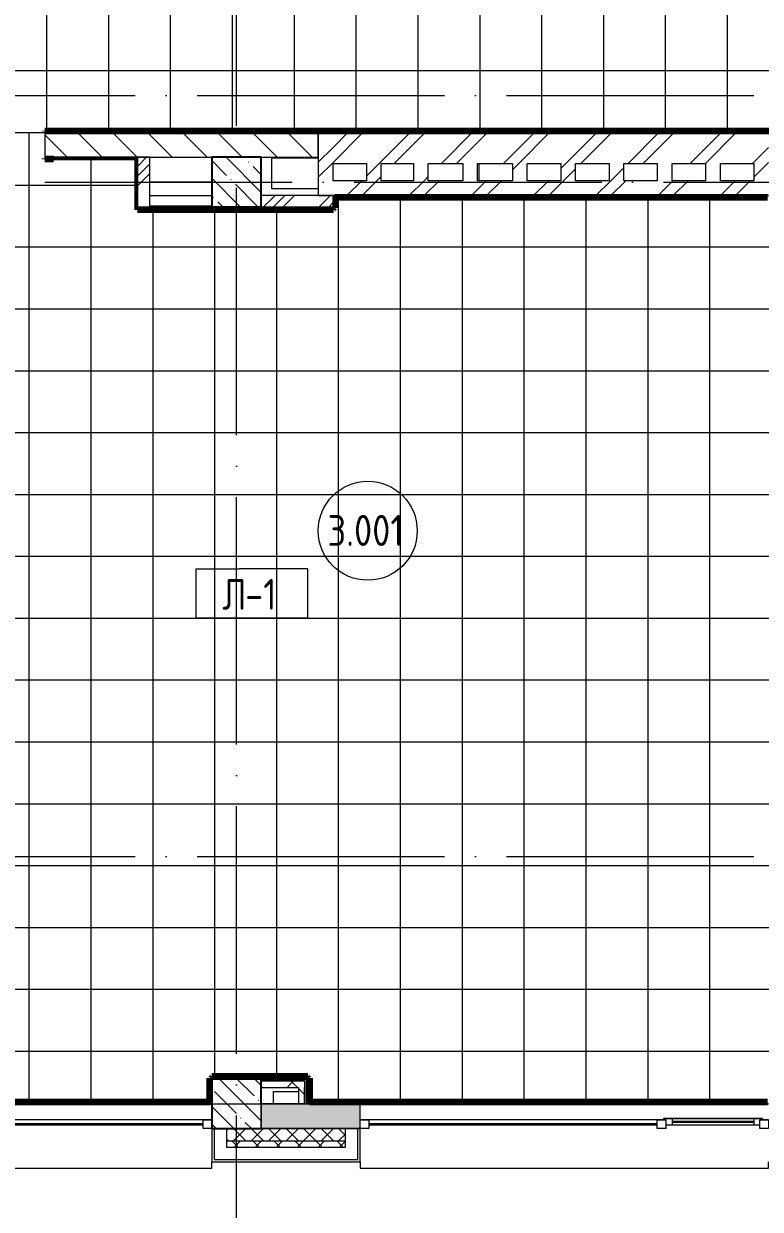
# Model space of a CAD drawing. Header units: millimetres. Extents: x 97 to 215964, y -4577 to 60645.
# Drawn here: x 61328 to 67280, y 42672 to 52255 of the extents above; entities that cross this region are included whole.
import ezdxf

# ---------------------------------------------------------------- set-up
doc = ezdxf.new("R2010")
doc.units = ezdxf.units.MM
doc.linetypes.add('ADSK_Линия сетки', pattern=[2500, 2000, -250, 0, -250])
for name, color, linetype, lineweight in [('A-AREA-____-IDEN', 2, 'Continuous', 20), ('A-FLOR-____-IDEN', 11, 'Continuous', 20), ('A-FLOR-____-OTLN', 192, 'Continuous', 9), ('A-FLOR-____-PATT', 8, 'Continuous', 9), ('A-GENM-____-MCUT', 13, 'Continuous', 9), ('A-GENM-____-OTLN', 13, 'Continuous', 9), ('A-GLAZ-____-MCUT', 151, 'Continuous', 9), ('A-GLAZ-____-OTLN', 151, 'Continuous', 9), ('A-WALL-____-MCUT', 113, 'Continuous', 9), ('A-WALL-____-PATT', 111, 'Continuous', 9), ('A-WALL-FNSH-MCUT', 113, 'Continuous', 9), ('I-WALL-____-OTLN', 2, 'Continuous', 9), ('S-COLS-____-MCUT', 52, 'Continuous', 9), ('S-COLS-____-OTLN', 52, 'Continuous', 9), ('S-GRID-____-OTLN', 1, 'Continuous', 9)]:
    doc.layers.add(name, color=color, linetype=linetype, lineweight=lineweight)
doc.styles.add('GOST Common', font='GOST_Common.ttf', dxfattribs={"width": 0.9, "height": 250})
pattern_1 = [(45, (0, 0), (-224.5064, 224.5064), []), (45, (79.38, 0), (0, 449.0128), []), (45, (-79.38, 0), (0, 449.0128), [])]
pattern_2 = [(45, (0, 0), (-251.4472, 251.4472), []), (45, (0, 381), (-251.4472, 251.4472), [])]
pattern_3 = [(45, (0, 0), (-141.4214, 141.4214), []), (135, (0, 0), (-141.4214, -141.4214), [])]

# ---------------------------------------------------------------- blocks, each defined once
blk = doc.blocks.new('Окно_СКБ_2Ст1 - Окно_СКБ_2Ст 3300_ОК2л-V18-О_АИ_ПП_8_400_Целиком')
at = {"layer": 'A-GLAZ-____-MCUT', "color": 90}
for p, q in [((-1650, -195), (-1650, -125)), ((-1650, -125), (-1580, -125)), ((-1580, -125), (-1580, -195)), ((-820, -155), (-1580, -155)), ((-1580, -155), (-1580, -195)), ((-1530, -205), (-1530, -155)), ((-870, -205), (-870, -155)), ((-820, -195), (-820, -125)), ((-820, -125), (-750, -125)), ((-820, -195), (-820, -155)), ((-750, -125), (-750, -195)), ((1580, -195), (1580, -125)), ((1580, -125), (1650, -125)), ((1650, -125), (1650, -195)), ((-1580, -195), (-1650, -195)), ((-1580, -195), (-1600, -195)), ((-1600, -195), (-1600, -205)), ((-1600, -205), (-800, -205)), ((-800, -205), (-1600, -205)), ((-750, -195), (-820, -195)), ((-800, -195), (-820, -195)), ((-800, -205), (-800, -195)), ((1650, -195), (1580, -195))]:
    blk.add_line(p, q, dxfattribs=at)
at = {"layer": 'A-GLAZ-____-MCUT', "color": 10, "lineweight": 5}
for p, q in [((-1530, -175), (-870, -175)), ((-870, -185), (-1530, -185)), ((1580, -155), (-750, -155)), ((1580, -165), (-750, -165))]:
    blk.add_line(p, q, dxfattribs=at)
at = {"layer": 'A-GLAZ-____-OTLN', "color": 10, "lineweight": 5}
for p, q in [((-1650, -195), (-1600, -195)), ((-800, -195), (1650, -195))]:
    blk.add_line(p, q, dxfattribs=at)
blk = doc.blocks.new('Окно_СКБ_2Ст1 - Окно_СКБ_2Ст_3300_ОК1-V17-О_АИ_ПП_8_400_Целиком')
at = {"layer": 'A-GLAZ-____-MCUT', "color": 90}
for p, q in [((-1650, -195), (-1650, -125)), ((-1650, -125), (-1580, -125)), ((-1580, -125), (-1580, -195)), ((750, -195), (750, -125)), ((750, -125), (820, -125)), ((820, -125), (820, -195)), ((1580, -155), (820, -155)), ((820, -155), (820, -195)), ((870, -205), (870, -155)), ((1530, -205), (1530, -155)), ((1580, -195), (1580, -125)), ((1580, -125), (1650, -125)), ((1580, -195), (1580, -155)), ((1650, -125), (1650, -195)), ((-1580, -195), (-1650, -195)), ((820, -195), (750, -195)), ((820, -195), (800, -195)), ((800, -195), (800, -205)), ((800, -205), (1600, -205)), ((1600, -205), (800, -205)), ((1650, -195), (1580, -195)), ((1600, -195), (1580, -195)), ((1600, -205), (1600, -195))]:
    blk.add_line(p, q, dxfattribs=at)
at = {"layer": 'A-GLAZ-____-MCUT', "color": 10, "lineweight": 5}
for p, q in [((750, -155), (-1580, -155)), ((750, -165), (-1580, -165)), ((870, -175), (1530, -175)), ((1530, -185), (870, -185))]:
    blk.add_line(p, q, dxfattribs=at)
at = {"layer": 'A-GLAZ-____-OTLN', "color": 10, "lineweight": 5}
for p, q in [((-1650, -195), (800, -195)), ((1600, -195), (1650, -195))]:
    blk.add_line(p, q, dxfattribs=at)
blk = doc.blocks.new('WNW_Отлив1 - Отлив_металлический 2-28598290-О_АИ_ПП_8_400_Целиком')
at = {"layer": 'A-GLAZ-____-OTLN', "color": 10, "lineweight": 5}
for p, q in [((1650, 320), (-1650, 320)), ((-1650, 320), (-1650, 270)), ((1650, 270), (1650, 320))]:
    blk.add_line(p, q, dxfattribs=at)
blk = doc.blocks.new('BSC_Колонна _Прямоугольная - 400x400-31437719-О_АИ_ПП_8_400_Целиком')
at = {"layer": 'S-COLS-____-OTLN', "lineweight": 5}
h = blk.add_hatch(dxfattribs=at)
h.set_pattern_fill('FP_44', color=256, style=0, pattern_type=2)
h.set_pattern_definition([(135, (-4249.98, -50975), (-142.5619, -142.5619), []), (135, (-4107.42, -50975), (-142.5619, -142.5619), [252.016, -50.403, 3.353, -47.05])])
h.paths.add_polyline_path([(-199.8, -200), (200, -200), (200, 200), (-200, 200), (-199.8, -199)])
at = {"layer": 'S-COLS-____-MCUT', "color": 130, "lineweight": 25}
for p, q in [((200, 200), (-200, 200)), ((-200, 200), (-200, -199)), ((200, -200), (200, 200)), ((-199.8, -200), (200, -200))]:
    blk.add_line(p, q, dxfattribs=at)
blk = doc.blocks.new('ASML_АР_Отделка Люка - ВО Отделка люков_Грунтовка 0_Шпатлевка 0_Окраска 0_0-42722003-О_АИ_ПП_8_400_Целиком')
at = {"layer": 'A-GENM-____-MCUT', "color": 130, "lineweight": 25}
for p, q in [((250, 3), (-250, 3)), ((-250, 3), (-250, 0)), ((250, 0), (250, 3)), ((-250, 0), (250, 0))]:
    blk.add_line(p, q, dxfattribs=at)
blk = doc.blocks.new('0083_СОШ675_АР_R22_rvt-1-О_АИ_ПП_8_400_Целиком')
at = {"layer": 'A-WALL-____-PATT', "lineweight": 5}
h = blk.add_hatch(dxfattribs=at)
h.set_pattern_fill('FP_10', color=10, style=0, pattern_type=2)
h.set_pattern_definition([(135, (0, 0), (-141.42136, -141.42136), [])])
h.paths.add_polyline_path([(4909.7, 51175), (4909.7, 51375), (2700, 51375), (2700, 51175), (2765, 51175), (2765, 51180), (2775, 51180), (2775, 51175), (4508.8, 51175)])
h.paths.add_polyline_path([(0, 51175), (200, 51175), (200, 51375), (0, 51375)])
h = blk.add_hatch(dxfattribs=at)
h.set_pattern_fill('FP_7', color=10, style=0, pattern_type=2)
h.set_pattern_definition(pattern_2)
h.paths.add_polyline_path([(5029.7, 50865), (5029.7, 51375), (4909.7, 51375), (4909.7, 50865)])
h = blk.add_hatch(dxfattribs=at)
h.set_pattern_fill('FP_7', color=10, style=0, pattern_type=2)
h.set_pattern_definition(pattern_2)
h.paths.add_polyline_path([(8430, 51125), (8430, 51375), (5029.7, 51375), (5029.7, 51125), (8282.1, 51125)])
h = blk.add_hatch(dxfattribs=at)
h.set_pattern_fill('FP_7', color=10, style=0, pattern_type=2)
h.set_pattern_definition(pattern_2)
h.paths.add_polyline_path([(8550, 50865), (8550, 51375), (8430, 51375), (8430, 50865)])
h = blk.add_hatch(dxfattribs=at)
h.set_pattern_fill('FP_11', color=10, style=0, pattern_type=2)
h.set_pattern_definition(pattern_1)
h.paths.add_polyline_path([(3455, 50766), (3550, 50766), (3550, 51175), (3450, 51175), (3450, 50771), (3455, 50771)])
h = blk.add_hatch(dxfattribs=at)
h.set_pattern_fill('FP_7', color=10, style=0, pattern_type=2)
h.set_pattern_definition(pattern_2)
h.paths.add_polyline_path([(5419.7, 50985), (5419.7, 51125), (5299.7, 51125), (5299.7, 50985)])
h = blk.add_hatch(dxfattribs=at)
h.set_pattern_fill('FP_7', color=10, style=0, pattern_type=2)
h.set_pattern_definition(pattern_2)
h.paths.add_polyline_path([(5679.7, 50985), (5799.7, 50985), (5799.7, 51125), (5679.7, 51125)])
h = blk.add_hatch(dxfattribs=at)
h.set_pattern_fill('FP_7', color=10, style=0, pattern_type=2)
h.set_pattern_definition(pattern_2)
h.paths.add_polyline_path([(6600, 50985), (6600, 51125), (6480, 51125), (6480, 50985)])
h = blk.add_hatch(dxfattribs=at)
h.set_pattern_fill('FP_7', color=10, style=0, pattern_type=2)
h.set_pattern_definition(pattern_2)
h.paths.add_polyline_path([(6990, 50985), (6990, 51125), (6870, 51125), (6870, 50985)])
h = blk.add_hatch(dxfattribs=at)
h.set_pattern_fill('FP_7', color=10, style=0, pattern_type=2)
h.set_pattern_definition(pattern_2)
h.paths.add_polyline_path([(7380, 50985), (7380, 51125), (7260, 51125), (7260, 50985)])
h = blk.add_hatch(dxfattribs=at)
h.set_pattern_fill('FP_7', color=10, style=0, pattern_type=2)
h.set_pattern_definition(pattern_2)
h.paths.add_polyline_path([(7650, 50985), (7770, 50985), (7770, 51125), (7650, 51125)])
h = blk.add_hatch(dxfattribs=at)
h.set_pattern_fill('FP_7', color=10, style=0, pattern_type=2)
h.set_pattern_definition(pattern_2)
h.paths.add_polyline_path([(5029.7, 50865), (8430, 50865), (8430, 50985), (5029.7, 50985), (5029.7, 50930.5)])
h = blk.add_hatch(dxfattribs=at)
h.set_pattern_fill('FP_11', color=10, style=0, pattern_type=2)
h.set_pattern_definition(pattern_1)
h.paths.add_polyline_path([(5035, 50766), (5035, 50866), (4450, 50866), (4450, 50766), (4508.8, 50766)])
h = blk.add_hatch(dxfattribs=at)
h.set_pattern_fill('FP_11', color=10, style=0, pattern_type=2)
h.set_pattern_definition(pattern_1)
h.paths.add_polyline_path([(3550, 50766), (3550.2, 50766), (3550, 50773)])
h = blk.add_hatch(dxfattribs=at)
h.set_pattern_fill('FP_17', color=252, style=0, pattern_type=2)
h.set_pattern_definition(pattern_3)
h.paths.add_polyline_path([(4750, 43657), (4800, 43657), (4800, 43707), (4450, 43707), (4450, 43657), (4508.8, 43657)])
h = blk.add_hatch(dxfattribs=at)
h.set_pattern_fill('FP_17', color=252, style=0, pattern_type=2)
h.set_pattern_definition(pattern_3)
h.paths.add_polyline_path([(4800, 43525), (4800, 43657), (4750, 43657), (4750, 43525)])
h = blk.add_hatch(dxfattribs=at)
h.set_pattern_fill('FP_69', color=10, style=0, pattern_type=2)
h.set_pattern_definition([(50, (0, 0), (364.3679, -31.8783), [38.1, -419.1]), (355, (0, 0), (-70.4859, 382.1133), [30.48, -335.28]), (100.451, (30.36, -2.66), (293.885, 350.2334), [32.38, -356.18]), (46.184, (0, 101.6), (542.1585, -84.0858), [57.15, -628.65]), (96.636, (45.2, 94.6), (474.805, 494.8554), [48.57, -534.27]), (351.184, (0, 101.6), (474.8102, 494.85), [45.72, -502.92]), (21, (50.8, 76.2), (303.2285, -204.5305), [38.1, -419.1]), (326, (50.8, 76.2), (123.6039, 368.376), [30.48, -335.28]), (71.451, (76.07, 59.16), (426.8341, 163.8427), [32.38, -356.18]), (37.5, (0, 0), (6.17665, 169.11015), [16.764, -314.452, 16.764, -323.596, -336.55]), (37.5, (0, 0), (6.17665, 169.11015), [-671.576, 16.764, -319.786]), (7.5, (0, 0), (133.63888, 200.3615), [16.764, -177.292, 16.764, -306.832, -128.27]), (7.5, (0, 0), (133.63888, 200.3615), [-517.652, 16.764, -111.506]), (327.5, (-113.28, 0), (271.18182, -11.45836), [16.764, -110.236, 16.764, -379.476, -525.78]), (327.5, (-113.28, 0), (271.18182, -11.45836), [-523.24, 16.764, -509.016]), (317.5, (-164.08, 0), (296.2585, 50.85285), [16.764, -148.336, 16.764, -246.38, -373.38]), (317.5, (-164.08, 0), (296.2585, 50.85285), [-428.244, 16.764, -356.616])])
h.paths.add_polyline_path([(69050, 43325), (69050, 43525), (67050, 43525), (67050, 43325), (69030, 43325)])
h.paths.add_polyline_path([(64770, 43325), (65350, 43325), (65350, 43525), (64650, 43525), (64650, 43325), (64670, 43325)])
h.paths.add_polyline_path([(62670, 43325), (63350, 43325), (63350, 43525), (62550, 43525), (62550, 43325), (62570, 43325)])
h.paths.add_polyline_path([(58070, 43325), (58850, 43325), (58850, 43525), (58050, 43525), (58050, 43325)])
h.paths.add_polyline_path([(54350, 43325), (54350, 43525), (53550, 43525), (53550, 43325), (54190.3, 43325)])
h.paths.add_polyline_path([(51850, 43325), (51850, 43525), (51150, 43525), (51150, 43325), (51830, 43325)])
h.paths.add_polyline_path([(49850, 43325), (49850, 43525), (49050, 43525), (49050, 43325), (49788.2, 43325)])
h.paths.add_polyline_path([(45350, 43325), (45350, 43525), (44550, 43525), (44550, 43325), (44757.1, 43325)])
h.paths.add_polyline_path([(40355, 43325), (40850, 43325), (40850, 43525), (40050, 43525), (40050, 43325), (40170, 43325)])
h.paths.add_polyline_path([(36630, 43325), (36750, 43325), (36750, 43525), (36350, 43525), (36350, 43325), (36581.7, 43325)])
h.paths.add_polyline_path([(35950, 43325), (35950, 43525), (35550, 43525), (35550, 43325), (35670, 43325)])
h.paths.add_polyline_path([(33850, 43325), (33850, 43525), (33150, 43525), (33150, 43325), (33830, 43325)])
h.paths.add_polyline_path([(32230, 43325), (32250, 43325), (32250, 43525), (31450, 43525), (31450, 43325), (32179.5, 43325)])
h.paths.add_polyline_path([(27630, 43325), (27750, 43325), (27750, 43525), (26950, 43525), (26950, 43325), (27148.5, 43325)])
h.paths.add_polyline_path([(23250, 43325), (23250, 43525), (22450, 43525), (22450, 43325), (23230, 43325)])
h.paths.add_polyline_path([(18730, 43325), (18750, 43325), (18750, 43525), (17950, 43525), (17950, 43325), (18630, 43325)])
h.paths.add_polyline_path([(15730, 43325), (15850, 43325), (15850, 43525), (15150, 43525), (15150, 43325), (15270, 43325)])
h.paths.add_polyline_path([(14130, 43325), (14250, 43325), (14250, 43525), (13450, 43525), (13450, 43325), (13942, 43325)])
h.paths.add_polyline_path([(9750, 43325), (9750, 43525), (8950, 43525), (8950, 43325), (9730, 43325)])
h.paths.add_polyline_path([(5137.7, 43325), (5250, 43325), (5250, 43525), (4450, 43525), (4450, 43325), (5130, 43325)])
h.paths.add_polyline_path([(735.5, 43325), (750, 43325), (750, 43525), (200, 43525), (200, 43325), (730, 43325)])
h = blk.add_hatch(dxfattribs=at)
h.set_pattern_fill('FP_16', color=10, style=0, pattern_type=2)
h.set_pattern_definition([(45, (0, 0), (-70.71068, 70.71068), []), (135, (0, 0), (-70.71068, -70.71068), [])])
h.paths.add_polyline_path([(69030, 43225), (69050, 43225), (69050, 43325), (67170, 43325), (67170, 43225), (68654.6, 43225)])
h.paths.add_polyline_path([(63623.5, 43225), (63630, 43225), (63630, 43325), (62670, 43325), (62670, 43225), (62994.6, 43225)])
h.paths.add_polyline_path([(65230, 43225), (65230, 43325), (64770, 43325), (64770, 43225), (64881.3, 43225)])
h.paths.add_polyline_path([(58592.5, 43225), (59130, 43225), (59130, 43325), (58170, 43325), (58170, 43225)])
h.paths.add_polyline_path([(54630, 43225), (54630, 43325), (53670, 43325), (53670, 43225), (54190.3, 43225)])
h.paths.add_polyline_path([(51270, 43225), (51730, 43225), (51730, 43325), (51270, 43325)])
h.paths.add_polyline_path([(49170, 43225), (50130, 43225), (50130, 43325), (49170, 43325)])
h.paths.add_polyline_path([(44670, 43225), (45630, 43225), (45630, 43325), (44670, 43325)])
h.paths.add_polyline_path([(41130, 43225), (41130, 43325), (40170, 43325), (40170, 43225), (40983.8, 43225)])
h.paths.add_polyline_path([(36581.7, 43225), (36630, 43225), (36630, 43325), (35670, 43325), (35670, 43225), (35952.8, 43225)])
h.paths.add_polyline_path([(33270, 43225), (33730, 43225), (33730, 43325), (33270, 43325)])
h.paths.add_polyline_path([(31550.6, 43225), (32130, 43225), (32130, 43325), (31170, 43325), (31170, 43225)])
h.paths.add_polyline_path([(26670, 43225), (27630, 43225), (27630, 43325), (26670, 43325)])
h.paths.add_polyline_path([(23130, 43225), (23130, 43325), (22170, 43325), (22170, 43225), (22746.3, 43225)])
h.paths.add_polyline_path([(18630, 43225), (18630, 43325), (17670, 43325), (17670, 43225), (18344.2, 43225)])
h.paths.add_polyline_path([(15270, 43225), (15730, 43225), (15730, 43325), (15270, 43325)])
h.paths.add_polyline_path([(14130, 43225), (14130, 43325), (13170, 43325), (13170, 43225), (13942, 43225)])
h.paths.add_polyline_path([(9630, 43225), (9630, 43325), (8670, 43325), (8670, 43225), (9539.8, 43225)])
h.paths.add_polyline_path([(4170, 43225), (5130, 43225), (5130, 43325), (4170, 43325)])
h.paths.add_polyline_path([(106.6, 43225), (630, 43225), (630, 43325), (-300, 43325), (-300, 43225)])
h = blk.add_hatch(dxfattribs=at)
h.set_pattern_fill('FP_9', color=10, style=0, pattern_type=2)
h.set_pattern_definition([(135, (0, 0), (-84.85281, -84.85281), []), (225, (0, 0), (84.85281, -84.85281), [])])
h.paths.add_polyline_path([(69050, 43175), (69050, 43225), (67170, 43225), (67170, 43175), (69030, 43175)])
h.paths.add_polyline_path([(64770, 43175), (65230, 43175), (65230, 43225), (64770, 43225)])
h.paths.add_polyline_path([(63630, 43175), (63630, 43225), (62670, 43225), (62670, 43175), (63623.5, 43175)])
h.paths.add_polyline_path([(59130, 43175), (59130, 43225), (58170, 43225), (58170, 43175), (58592.5, 43175)])
h.paths.add_polyline_path([(53670, 43175), (54630, 43175), (54630, 43225), (53670, 43225)])
h.paths.add_polyline_path([(51270, 43175), (51730, 43175), (51730, 43225), (51270, 43225)])
h.paths.add_polyline_path([(50130, 43175), (50130, 43225), (49170, 43225), (49170, 43175), (49788.2, 43175)])
h.paths.add_polyline_path([(45630, 43175), (45630, 43225), (44670, 43225), (44670, 43175), (45386, 43175)])
h.paths.add_polyline_path([(40170, 43175), (41130, 43175), (41130, 43225), (40170, 43225)])
h.paths.add_polyline_path([(35670, 43175), (36630, 43175), (36630, 43225), (35670, 43225)])
h.paths.add_polyline_path([(33437.3, 43175), (33730, 43175), (33730, 43225), (33270, 43225), (33270, 43175)])
h.paths.add_polyline_path([(31550.6, 43175), (32130, 43175), (32130, 43225), (31170, 43225), (31170, 43175)])
h.paths.add_polyline_path([(27630, 43175), (27630, 43225), (26670, 43225), (26670, 43175), (27148.5, 43175)])
h.paths.add_polyline_path([(22746.3, 43175), (23130, 43175), (23130, 43225), (22170, 43225), (22170, 43175)])
h.paths.add_polyline_path([(18344.2, 43175), (18630, 43175), (18630, 43225), (17670, 43225), (17670, 43175), (17715.3, 43175)])
h.paths.add_polyline_path([(15730, 43175), (15730, 43225), (15270, 43225), (15270, 43175)])
h.paths.add_polyline_path([(13313.1, 43175), (14130, 43175), (14130, 43225), (13170, 43225), (13170, 43175)])
h.paths.add_polyline_path([(9539.8, 43175), (9630, 43175), (9630, 43225), (8670, 43225), (8670, 43175), (8911, 43175)])
h.paths.add_polyline_path([(4170, 43175), (5130, 43175), (5130, 43225), (4170, 43225)])
h.paths.add_polyline_path([(-350, 43175), (630, 43175), (630, 43225), (-350, 43225)])
at = {"layer": 'S-COLS-____-OTLN', "lineweight": 5}
h = blk.add_hatch(dxfattribs=at)
h.set_pattern_fill('FP_8', color=256, style=0, pattern_type=2)
h.set_pattern_definition([(135, (0, 0), (-142.5612, -142.5612), []), (135, (142.56, 0), (-142.5612, -142.5612), [252.016, -50.403, 3.353, -47.05])])
h.paths.add_polyline_path([(4050, 43325), (4450, 43325), (4450, 43725), (4050, 43725)])
at = {"layer": 'A-FLOR-____-OTLN', "color": 90}
for p, q in [((4535, 50919.9), (4535, 51169.9)), ((4535, 51169.9), (4909.7, 51169.9)), ((6210, 50985), (6210, 51125)), ((4050, 50975), (3550, 50975)), ((4909.7, 50919.9), (4535, 50919.9)), ((4550, 43525), (4550, 43625)), ((4550, 43625), (4750, 43625))]:
    blk.add_line(p, q, dxfattribs=at)
at = {"layer": 'A-WALL-____-MCUT', "color": 50, "lineweight": 13}
for p, q in [((4909.7, 51375), (2700, 51375)), ((2700, 51375), (2700, 51175)), ((4909.7, 51175), (4909.7, 51375)), ((5029.7, 51375), (4909.7, 51375)), ((4909.7, 51375), (4909.7, 50865)), ((8430, 51375), (5029.7, 51375)), ((8550, 51375), (8430, 51375)), ((2700, 51175), (2765, 51175)), ((2775, 51175), (4050, 51175)), ((3550, 51175), (3450, 51175)), ((3450, 51175), (3450, 50771)), ((3550, 50866), (3550, 51175)), ((4450, 51175), (4909.7, 51175)), ((5029.7, 50985), (5029.7, 51125)), ((5029.7, 51125), (5299.7, 51125)), ((5299.7, 51125), (5299.7, 50985)), ((5419.7, 50985), (5419.7, 51125)), ((5419.7, 51125), (5679.7, 51125)), ((5679.7, 51125), (5679.7, 50985)), ((5799.7, 50985), (5799.7, 51125)), ((5799.7, 51125), (6078, 51125)), ((6078, 51125), (6078, 50985)), ((6198, 50985), (6198, 51125)), ((6198, 51125), (6480, 51125)), ((6480, 51125), (6480, 50985)), ((6600, 50985), (6600, 51125)), ((6600, 51125), (6870, 51125)), ((6870, 51125), (6870, 50985)), ((6990, 50985), (6990, 51125)), ((6990, 51125), (7260, 51125)), ((7260, 51125), (7260, 50985)), ((7380, 50985), (7380, 51125)), ((7380, 51125), (7650, 51125)), ((7650, 51125), (7650, 50985)), ((7770, 50985), (7770, 51125)), ((7770, 51125), (8040, 51125)), ((8040, 51125), (8040, 50985)), ((8160, 50985), (8160, 51125)), ((8160, 51125), (8430, 51125)), ((8430, 51125), (8430, 50985)), ((5299.7, 50985), (5029.7, 50985)), ((5679.7, 50985), (5419.7, 50985)), ((6078, 50985), (5799.7, 50985)), ((6480, 50985), (6198, 50985)), ((6870, 50985), (6600, 50985)), ((7260, 50985), (6990, 50985)), ((7650, 50985), (7380, 50985)), ((8040, 50985), (7770, 50985)), ((8430, 50985), (8160, 50985)), ((3550.2, 50866), (3550, 50866)), ((3550.2, 50776), (3550.2, 50866)), ((5035, 50866), (4450, 50866)), ((4909.7, 50865), (5029.7, 50865)), ((5029.7, 50865), (8430, 50865)), ((5035, 50766), (5035, 50866)), ((8430, 50865), (8550, 50865)), ((3455, 50766), (3550, 50766)), ((3550, 50766), (3550.2, 50766)), ((3550.2, 50766), (3550.2, 50773)), ((4450, 50775), (4450, 50766)), ((4450, 50766), (5035, 50766)), ((4450, 43707), (4450, 43657)), ((4800, 43707), (4450, 43707)), ((4800, 43707), (4800, 43657)), ((4450, 43657), (4750, 43657)), ((4750, 43657), (4750, 43525)), ((4800, 43525), (4800, 43657)), ((5250, 43525), (4450, 43525)), ((4750, 43525), (4800, 43525)), ((5250, 43325), (5250, 43525)), ((5130, 43325), (4450, 43325)), ((4450, 43325), (5130, 43325)), ((5230, 43325), (5130, 43325)), ((5130, 43325), (5230, 43325)), ((5250, 43325), (5230, 43325)), ((5230, 43325), (5250, 43325))]:
    blk.add_line(p, q, dxfattribs=at)
at = {"layer": 'A-WALL-____-MCUT', "color": 10, "lineweight": 5}
for p, q in [((4812.5, 43719.5), (4450, 43719.5)), ((4812.5, 43719.5), (4812.5, 43707)), ((4812.5, 43707), (4812.5, 43657)), ((4812.5, 43525), (4812.5, 43657)), ((4450, 43525), (4450, 43325)), ((4070, 43325), (4070, 43075)), ((4170, 43325), (4170, 43225)), ((5130, 43225), (5130, 43325)), ((5230, 43075), (5230, 43325)), ((4170, 43225), (4170, 43175)), ((4170, 43225), (5130, 43225)), ((5130, 43175), (5130, 43225)), ((4170, 43175), (5130, 43175)), ((4070, 43075), (5230, 43075))]:
    blk.add_line(p, q, dxfattribs=at)
at = {"layer": 'A-WALL-____-MCUT', "color": 90}
blk.add_line((4450, 43325), (4170, 43325), dxfattribs=at)
at = {"layer": 'A-WALL-FNSH-MCUT', "color": 90}
for p, q in [((4825, 43732), (4450, 43732)), ((4450, 43732), (4450, 43719.5)), ((4450, 43719.5), (4450, 43707)), ((4825, 43719.5), (4825, 43732)), ((4825, 43707), (4825, 43719.5)), ((4825, 43657), (4825, 43707)), ((4825, 43525), (4825, 43657)), ((4800, 43525), (4812.5, 43525)), ((4812.5, 43525), (4825, 43525)), ((4070, 43325), (4050, 43325)), ((4050, 43325), (4050, 43055)), ((4170, 43325), (4070, 43325)), ((5250, 43055), (5250, 43325)), ((4050, 43055), (5250, 43055))]:
    blk.add_line(p, q, dxfattribs=at)
at = {"layer": 'I-WALL-____-OTLN', "color": 90}
for p, q in [((3550.2, 50866), (4050, 50866)), ((4050, 50773), (4050, 50766)), ((760, 43525), (4050, 43525)), ((5250, 43525), (8550, 43525))]:
    blk.add_line(p, q, dxfattribs=at)
at = {"layer": 'S-COLS-____-MCUT', "color": 130, "lineweight": 25}
for p, q in [((4450, 43725), (4050, 43725)), ((4050, 43725), (4050, 43325)), ((4450, 43525), (4450, 43725)), ((4050, 43325), (4450, 43325))]:
    blk.add_line(p, q, dxfattribs=at)
at = {"layer": 'S-COLS-____-OTLN', "color": 90}
blk.add_line((4450, 43325), (4450, 43525), dxfattribs=at)
at = {"layer": 'A-GENM-____-OTLN', "color": 90, "lineweight": 9, "rotation": 180}
blk.add_blockref('ASML_АР_Отделка Люка - ВО Отделка люков_Грунтовка 0_Шпатлевка 0_Окраска 0_0-42722003-О_АИ_ПП_8_400_Целиком', (3800.2, 50776), dxfattribs=at)
at = {"layer": 'A-GLAZ-____-OTLN', "color": 90, "lineweight": 9, "rotation": 180}
for name, p in [('Окно_СКБ_2Ст1 - Окно_СКБ_2Ст_3300_ОК1-V17-О_АИ_ПП_8_400_Целиком', (2400, 43200)), ('Окно_СКБ_2Ст1 - Окно_СКБ_2Ст 3300_ОК2л-V18-О_АИ_ПП_8_400_Целиком', (6900, 43200)), ('WNW_Отлив1 - Отлив_металлический 2-28598290-О_АИ_ПП_8_400_Целиком', (2400, 43325)), ('WNW_Отлив1 - Отлив_металлический 2-28598290-О_АИ_ПП_8_400_Целиком', (6900, 43325))]:
    blk.add_blockref(name, p, dxfattribs=at)
at = {"layer": 'S-COLS-____-OTLN', "color": 90, "lineweight": 9}
blk.add_blockref('BSC_Колонна _Прямоугольная - 400x400-31437719-О_АИ_ПП_8_400_Целиком', (4250, 50975), dxfattribs=at)
blk = doc.blocks.new('BSC_Колонна _Прямоугольная - ПР-1_Профиль торцевой для плитки-3497357-О_АИ_ПП_8_400_Целиком')
at = {"layer": 'S-COLS-____-MCUT'}
for p, q in [((5, 5), (-5, 5)), ((-5, 5), (-5, -5)), ((5, -5), (5, 5)), ((-5, -5), (5, -5))]:
    blk.add_line(p, q, dxfattribs=at)
blk = doc.blocks.new('ADSK_Марка_Перекрытие - Типоразмер_ADSK_Марка-158127-О_АИ_ПП_8_400_Целиком')
at = {"layer": 'A-FLOR-____-IDEN'}
for p, q in [((-4.5, 4), (-1, 4)), ((-4.5, 0), (-4.5, 4)), ((4.5, 4), (-1, 4)), ((4.5, 0), (4.5, 4)), ((4.5, 0), (-4.5, 0)), ((-4.5, 0), (4, 0))]:
    blk.add_line(p, q, dxfattribs=at)
blk = doc.blocks.new('ADSK_Марка_Помещение_ОдноЗначение - Номер-159740-О_АИ_ПП_8_400_Целиком')
at = {"layer": 'A-AREA-____-IDEN'}
blk.add_circle((0, 0), 4, dxfattribs=at)

msp = doc.modelspace()

# ---------------------------------------------------------------- hatches: boundary and pattern name
at = {"layer": 'A-FLOR-____-PATT'}
h = msp.add_hatch(dxfattribs=at)
h.set_pattern_fill('FP_198', color=256, style=0, pattern_type=2)
h.set_pattern_definition([(0, (75015.37, 54875), (0, 500), []), (90, (75015.37, 54875), (-500, 3e-14), [])])
h.paths.add_polyline_path([(67497.865903, 54675.000586), (67497.865903, 54874.998278), (65857.887824, 54874.997327), (65857.887824, 54675)])
h.paths.add_polyline_path([(58997.877039, 51374.999414), (61497.865903, 51374.999414), (61497.865903, 51390), (73547.909746, 51390), (73547.909746, 51375), (76047.909746, 51374.999414), (76047.909746, 51390), (76847.887824, 51390), (76847.887824, 51375), (79347.887824, 51374.999414), (79347.887824, 51390), (85947.887824, 51390), (85947.887824, 51375), (88447.887824, 51375), (88447.887824, 51390), (91217.865903, 51390), (91217.865903, 51674.999707), (91232.865903, 51674.999707), (91232.865903, 54374.999707), (91217.865903, 54374.999707), (91217.865903, 54660.000586), (87567.865903, 54660.267855), (87567.865903, 54675.000586), (87572.865903, 54675.000586), (87572.727233, 54875), (86072.887824, 54875), (86072.865903, 54675), (86067.865903, 54675), (86067.865903, 54660.000586), (83722.865903, 54660.000586), (83722.865903, 54665.000586), (83712.865903, 54665.000586), (83712.865903, 54675.000586), (83707.865903, 54675), (83707.865903, 57260), (82952.865903, 57260), (82952.865903, 57265), (82942.865903, 57265), (82942.865903, 57274.999414), (82937.865903, 57274.999414), (82937.865903, 58360), (81472.865903, 58360), (81472.865903, 58199.999414), (81454.865903, 58199.999414), (81454.865903, 58160.000586), (81449.865903, 58160.000586), (81449.865903, 58150.000586), (81439.865903, 58150.000586), (81439.865903, 58145.000586), (81212.865903, 58145.000586), (81212.865903, 58064.999414), (81197.887824, 58064.999414), (81197.887824, 57014.999414), (81212.865903, 57014.999414), (81212.865903, 54675), (81207.865903, 54675), (81207.865903, 54665.000586), (81197.865903, 54665.000586), (81196.736835, 54660.000586), (77670.156824, 54660.000586), (77670.156824, 54655.000586), (77168.506824, 54655.000586), (77168.506824, 54660.000586), (74557.887824, 54660.000586), (74557.887824, 54675), (74547.903648, 54675), (74547.903648, 54795), (73507.887824, 54793.858951), (73507.887824, 54660.000586), (72397.903648, 54660.000586), (72397.347315, 54665.000586), (72387.903648, 54665.000586), (72387.903648, 54675), (72382.903648, 54675), (72382.903648, 58274.820414), (72127.634255, 58274.820414), (72127.634255, 58360.000586), (68167.882899, 58360.000586), (68167.882899, 58274.820414), (67912.865903, 58274.820414), (67912.865903, 54675), (67907.865903, 54675), (67907.865903, 54665.000586), (67897.865903, 54665.000586), (67897.865903, 54660.000586), (67497.887824, 54660.000586), (67497.861097, 54675.000586), (65857.887824, 54675), (65857.887824, 54660.000586), (58897.865903, 54660.000586), (58897.865903, 54389.998828), (58812.865903, 54389.998828), (58812.865903, 51625.272332), (58897.865903, 51625.272332), (58897.865903, 51390), (58997.865903, 51390), (58997.865903, 51375)])
h.paths.add_polyline_path([(63827.596882, 51374.999414), (63827.593201, 51375), (63707.596601, 51375)])
h = msp.add_hatch(dxfattribs=at)
h.set_pattern_fill('FP_176', color=256, style=0, pattern_type=2)
h.set_pattern_definition([(270, (81372.87, 47450), (500, 3e-14), []), (0, (81372.87, 47450), (0, 500), [])])
h.paths.add_polyline_path([(63927.887824, 43540.000586), (67332.865903, 43540.000586), (67332.865903, 43725), (67337.865903, 43725), (67337.865903, 43735), (67347.865903, 43735), (67348.291434, 43740), (67532.887824, 43740), (67532.887824, 50760.000586), (67347.887824, 50760.000586), (67347.844012, 50765.000586), (67337.887824, 50765.000586), (67337.887824, 50775), (67332.887824, 50775.382373), (67332.887824, 50850), (63847.926742, 50850), (63847.926742, 50766.000586), (63842.926742, 50766.000586), (63842.926742, 50756.000586), (63832.926742, 50755.295802), (63832.926742, 50751.000586), (62247.865903, 50751.000586), (62247.865903, 50756.000586), (62227.865903, 50756.000586), (62227.865903, 51155), (61567.865903, 51155), (61567.865903, 51160), (61497.887824, 51160), (61497.159643, 51374.999414), (58997.865903, 51374.999414), (58997.887824, 51110), (59012.887824, 51110), (59012.887824, 50775), (59007.887824, 50774.972247), (59007.887824, 50765), (58997.887824, 50765), (58997.440371, 50760), (58812.887824, 50760), (58812.887824, 43747.000586), (59422.865903, 43747.000586), (59422.865903, 43742.000586), (59432.865903, 43742.000586), (59432.865903, 43732.000586), (59437.865903, 43732.000586), (59437.865903, 43540.000586), (62832.887824, 43540.000586), (62832.887824, 43732), (62837.887824, 43732), (62837.887824, 43742), (62847.887824, 43742), (62847.887824, 43747), (63622.887825, 43747), (63623.360159, 43742), (63632.887825, 43742), (63632.887825, 43732), (63637.887825, 43732), (63637.887825, 43540.000586), (63902.251819, 43540.000586)])
h.paths.add_polyline_path([(62847.887824, 43725), (63247.865903, 43725), (63247.865903, 43731.999414), (62847.88841, 43731.999414)])
h.paths.add_polyline_path([(58807.887824, 43725), (58997.887824, 43725), (58997.865903, 43732), (58797.887824, 43732.000586), (58797.887824, 43725)])
at = {"layer": 'A-WALL-____-PATT'}
h = msp.add_hatch(color=7, dxfattribs=at)
h.paths.add_polyline_path([(91222.865903, 51375), (91222.865903, 51385), (88447.887824, 51385), (88447.887824, 51375), (90977.412326, 51375)])
h.paths.add_polyline_path([(85947.887824, 51375), (85947.887824, 51385), (79347.887824, 51385), (79347.887824, 51375), (85946.372864, 51375.002295)])
h.paths.add_polyline_path([(76847.887824, 51375), (76847.887824, 51385), (76047.909746, 51385), (76047.909746, 51375)])
h.paths.add_polyline_path([(73547.909746, 51375), (73547.909746, 51385), (61497.865903, 51385), (61497.865903, 51375), (73368.77421, 51375)])
h.paths.add_polyline_path([(58797.865903, 51375), (58997.865903, 51375), (58997.865903, 51385), (58797.865903, 51385)])
for points in [[(61567.865903, 51165), (62237.865903, 51165), (62237.865903, 51175), (61572.865903, 51175), (61572.865903, 51170), (61562.865903, 51170), (61562.865903, 51175), (61497.887824, 51175), (61497.887824, 51165)], [(62247.865903, 50756.000586), (62247.865903, 50761.000586), (62242.865903, 50761.000586), (62242.865903, 50771.000586), (62247.865903, 50771.000586), (62247.865903, 51175), (62237.865903, 51175), (62237.865903, 50756.000586), (62242.865903, 50756.000586)], [(67337.887824, 50855), (67347.887824, 50855), (67347.887824, 50865), (63832.926742, 50865), (63832.926742, 50855), (67079.974882, 50855)], [(63842.926742, 50766.000586), (63842.926742, 50855), (63832.926742, 50855), (63832.926742, 50766.000586)], [(63842.926742, 50756.000586), (63842.926742, 50766.000586), (62252.865903, 50766.000586), (62252.865903, 50761.000586), (62247.865903, 50761.000586), (62247.865903, 50756.000586), (63306.695286, 50756.000586)], [(63622.887825, 43732), (63632.887825, 43732), (63632.887825, 43742), (62837.887824, 43742), (62837.887824, 43732), (63306.695286, 43732)], [(62847.887824, 43535.000586), (62847.887824, 43732), (62837.887824, 43732), (62837.887824, 43535.000586)], [(63632.887825, 43525.000586), (63632.887825, 43732), (63622.887825, 43732), (63622.887825, 43525.000586)], [(64047.865903, 43525.000586), (64047.865903, 43535.000586), (63632.887825, 43535.000586), (63632.887825, 43525.000586), (63935.575219, 43525.000586)]]:
    msp.add_hatch(color=7, dxfattribs=at).paths.add_polyline_path(points)

# ---------------------------------------------------------------- linework, layer by layer
at = {"layer": 'A-FLOR-____-OTLN'}
msp.add_line((58997.865903, 51374.999414), (61497.865903, 51374.999414), dxfattribs=at)
at = {"layer": 'A-WALL-____-MCUT', "color": 7}
for p, q in [((73547.909746, 51385), (61497.865903, 51385)), ((61497.865903, 51385), (61497.865903, 51375)), ((61497.865903, 51375), (73547.909746, 51375)), ((61562.865903, 51175), (61497.887824, 51175)), ((61497.887824, 51175), (61497.887824, 51165)), ((62247.865903, 51175), (61572.865903, 51175)), ((62247.865903, 50771.000586), (62247.865903, 51175)), ((61497.887824, 51165), (61567.865903, 51165)), ((67347.887824, 50865), (63832.926742, 50865)), ((63832.926742, 50865), (63832.926742, 50766.000586)), ((63842.926742, 50855), (67337.887824, 50855)), ((63842.926742, 50756.000586), (63842.926742, 50855)), ((62237.865903, 50756.000586), (63842.926742, 50756.000586)), ((63832.926742, 50766.000586), (62252.865903, 50766.000586)), ((62837.887824, 43742), (62837.887824, 43535.000586)), ((63632.887825, 43742), (62837.887824, 43742)), ((62847.887824, 43535.000586), (62847.887824, 43732)), ((62847.887824, 43732), (63622.887825, 43732)), ((63622.887825, 43732), (63622.887825, 43525.000586)), ((63632.887825, 43535.000586), (63632.887825, 43742)), ((62837.887824, 43535.000586), (62847.887824, 43535.000586)), ((63622.887825, 43525.000586), (64047.865903, 43525.000586)), ((64047.865903, 43535.000586), (63632.887825, 43535.000586)), ((64047.865903, 43525.000586), (64047.865903, 43535.000586))]:
    msp.add_line(p, q, dxfattribs=at)
at = {"layer": 'I-WALL-____-OTLN', "color": 5, "lineweight": 90}
for p, q in [((61497.865903, 51390), (73547.909746, 51390)), ((61497.865903, 51390), (61497.865903, 51385)), ((61497.887824, 51165), (61497.887824, 51160)), ((61567.865903, 51160), (61497.887824, 51160)), ((67337.887824, 50850), (63842.926742, 50850)), ((63847.926742, 50855.014265), (63847.926742, 50766.000586)), ((62247.865903, 50756.000586), (62247.865903, 50751.000586)), ((63832.926742, 50751.000586), (62247.865903, 50751.000586)), ((63832.926742, 50751.000586), (63832.926742, 50756.000586)), ((63842.926742, 50766.000586), (63847.926742, 50766.000586)), ((62832.887824, 43535.000586), (62832.887824, 43732)), ((62837.887824, 43732), (62832.887824, 43732)), ((62847.887824, 43747), (63622.887825, 43747)), ((62847.887824, 43747), (62847.887824, 43742)), ((63622.887825, 43741.872611), (63622.887825, 43747)), ((63637.887825, 43732), (63632.887825, 43732)), ((63637.887825, 43732), (63637.887825, 43540.000586)), ((59432.865903, 43540.000586), (62837.887824, 43540.000586)), ((63637.887825, 43540.000586), (67337.865903, 43540.000586))]:
    msp.add_line(p, q, dxfattribs=at)
at = {"layer": 'I-WALL-____-OTLN'}
for p, q in [((61567.865903, 51165), (62237.865903, 51165)), ((61567.865903, 51155), (61567.865903, 51165)), ((62227.865903, 51155), (61567.865903, 51155)), ((62227.865903, 50756.000586), (62227.865903, 51155)), ((62237.865903, 51165), (62237.865903, 50756.000586)), ((62227.865903, 50756.000586), (62237.865903, 50756.000586)), ((59557.887824, 43535.000586), (62837.887824, 43535.000586)), ((62847.865903, 43525.000586), (59557.887824, 43525.000586)), ((64047.865903, 43535.000586), (67337.865903, 43535.000586)), ((67347.865903, 43525.000586), (64047.887824, 43525.000586))]:
    msp.add_line(p, q, dxfattribs=at)
at = {"layer": 'S-GRID-____-OTLN', "linetype": 'ADSK_Линия сетки'}
for p, q in [((63047.887824, -3572.657751), (63047.887824, 60644.999414)), ((55228.336609, 51675.000586), (215146.441901, 51675.000586)), ((56498.336609, 50975.000586), (213876.441901, 50975.000586)), ((55228.336609, 45525.000586), (215146.441901, 45525.000586)), ((55228.336609, 43525.000586), (215146.441901, 43525.000586))]:
    msp.add_line(p, q, dxfattribs=at)

# ---------------------------------------------------------------- block references
at = {"color": 250, "lineweight": 5}
msp.add_blockref('0083_СОШ675_АР_R22_rvt-1-О_АИ_ПП_8_400_Целиком', (58797.887824, 0), dxfattribs=at)
at = {"layer": 'A-AREA-____-IDEN', "xscale": 99.99999999999993, "yscale": 99.99999999999993, "zscale": 99.99999999999993}
msp.add_blockref('ADSK_Марка_Помещение_ОдноЗначение - Номер-159740-О_АИ_ПП_8_400_Целиком', (64108.366474, 48156.508092), dxfattribs=at)
at = {"layer": 'A-FLOR-____-IDEN', "xscale": 99.99999999999993, "yscale": 99.99999999999993, "zscale": 99.99999999999993}
msp.add_blockref('ADSK_Марка_Перекрытие - Типоразмер_ADSK_Марка-158127-О_АИ_ПП_8_400_Целиком', (63172.865903, 47449.999707), dxfattribs=at)
at = {"layer": 'S-COLS-____-OTLN'}
for p in [(61567.865903, 51175), (62247.865903, 50766.000586)]:
    msp.add_blockref('BSC_Колонна _Прямоугольная - ПР-1_Профиль торцевой для плитки-3497357-О_АИ_ПП_8_400_Целиком', p, dxfattribs=at)

# ---------------------------------------------------------------- texts
at = {"layer": 'A-AREA-____-IDEN', "lineweight": 9, "insert": (63783.009217, 48284.233163), "char_height": 250, "width": 800.8858125, "attachment_point": 1, "style": 'GOST Common'}
msp.add_mtext('3.001', dxfattribs=at)
at = {"layer": 'A-FLOR-____-IDEN', "lineweight": 9, "char_height": 250, "attachment_point": 1, "style": 'GOST Common'}
for s, insert, width in [('\\fGOST Common|b0|i0|c204|p34|;\\W.9;Л', (62933.185057, 47767.837281), 223.6708125), ('-1', (63117.731932, 47767.837281), 331.898625)]:
    msp.add_mtext(s, dxfattribs=dict(at, insert=insert, width=width))

doc.saveas('drawing.dxf')
